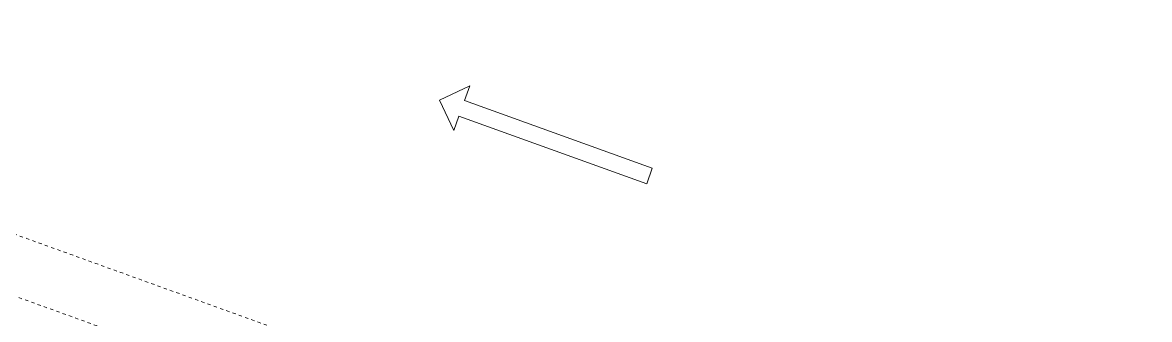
# Model space of a CAD drawing. Header units: inches. Extents: x -2349 to 1043, y -456 to 2193.
# Drawn here: x -555.13 to -521.25, y 482.03 to 490.96 of the extents above; entities that cross this region are included whole.
import ezdxf

# ---------------------------------------------------------------- set-up
doc = ezdxf.new("R2010")
doc.units = ezdxf.units.IN
doc.header["$MEASUREMENT"] = 0
doc.linetypes.add('Dash 1_16_', pattern=[0.125, 0.0625, -0.0625])
doc.layers.add('A-DETL-GENF', color=92, linetype='Continuous', lineweight=9)
doc.layers.add('A-DOOR', color=31, linetype='Continuous', lineweight=13)

# ---------------------------------------------------------------- blocks, each defined once
blk = doc.blocks.new('Barn Door - Glass Door - D13 - DEMOUNTABLE SLIDER-40_ x 96_-8564952-7TH FLOOR POWER _ SIGNAL')
at = {"layer": 'A-DETL-GENF'}
for p, q in [((23.906, -11.036), (23.906, -11.5)), ((24.62, -11.75), (23.906, -11.036)), ((17.906, -11.5), (23.906, -11.5)), ((17.906, -11.5), (17.906, -12)), ((24.62, -11.75), (23.906, -12.464)), ((17.906, -12), (23.906, -12)), ((23.906, -12.464), (23.906, -12))]:
    blk.add_line(p, q, dxfattribs=at)
at = {"layer": 'A-DOOR', "linetype": 'Dash 1_16_', "lineweight": 9}
for p, q in [((-18, -1.875), (54, -1.875)), ((-18, -3.625), (54, -3.625))]:
    blk.add_line(p, q, dxfattribs=at)

msp = doc.modelspace()

# ---------------------------------------------------------------- block references
at = {"layer": 'A-DOOR', "rotation": 160.1459571155227}
msp.add_blockref('Barn Door - Glass Door - D13 - DEMOUNTABLE SLIDER-40_ x 96_-8564952-7TH FLOOR POWER _ SIGNAL', (-523.431, 469.209), dxfattribs=at)

doc.saveas('drawing.dxf')
